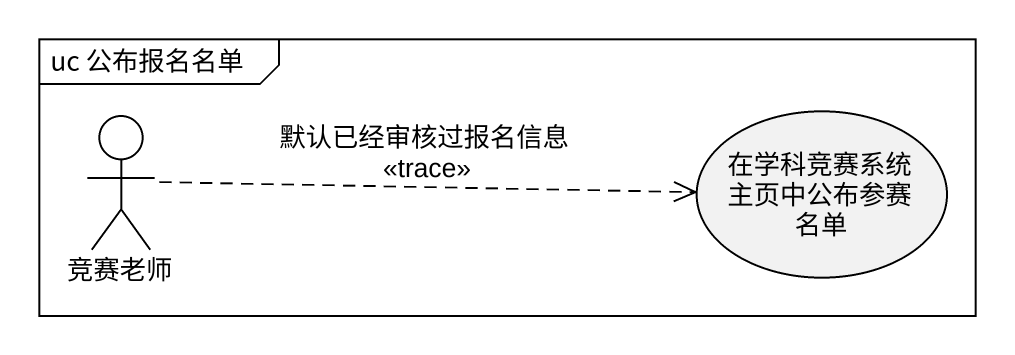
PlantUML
@startuml
mainframe uc 公布报名名单
actor 竞赛老师
usecase 在学科竞赛系统主页中公布参赛名单
竞赛老师 .right.> 在学科竞赛系统主页中公布参赛名单 : 默认已经审核过报名信息\n<<trace>>
@enduml
